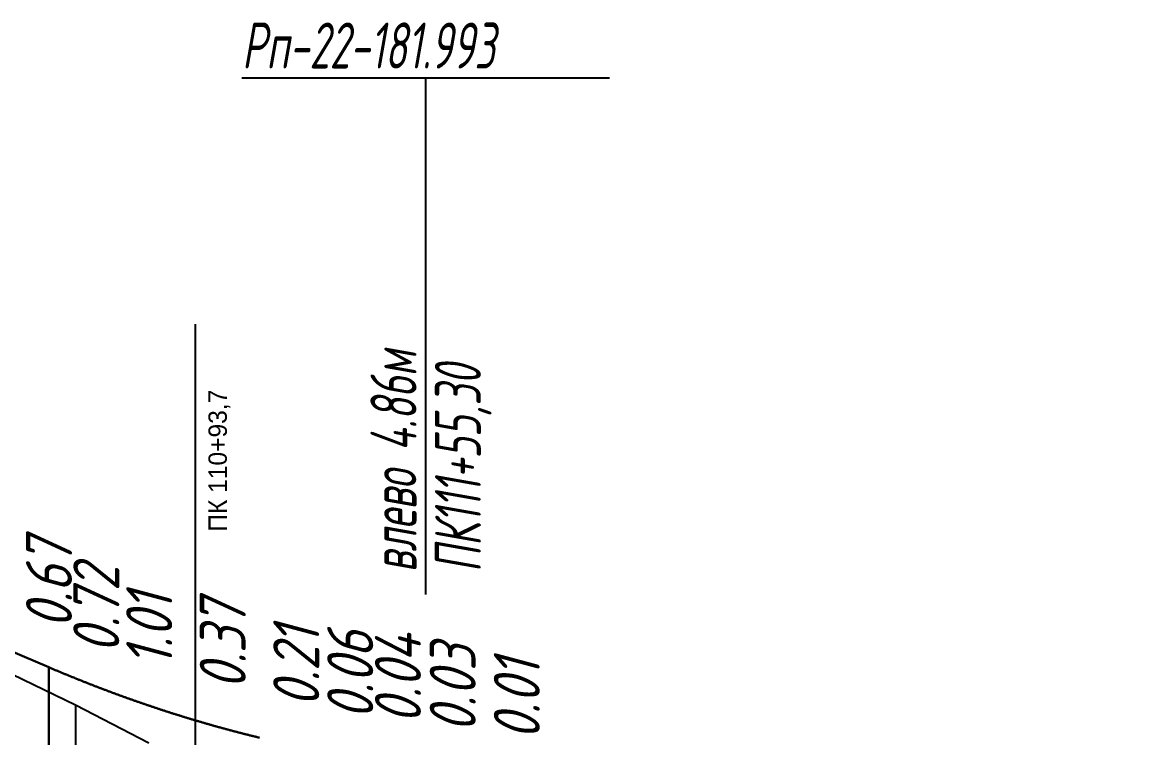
# Model space of a CAD drawing. Extents: x 2172 to 5772, y -842 to -248.
# Drawn here: x 5145.7 to 5206.6, y -403.6 to -364.7 of the extents above; entities that cross this region are included whole.
import ezdxf

# ---------------------------------------------------------------- set-up
doc = ezdxf.new("R2010")
doc.units = 0
doc.header["$MEASUREMENT"] = 0
doc.linetypes.add('TP0', pattern=[0])
doc.layers.get('0').update_dxf_attribs({"linetype": 'CONTINUOUS'})
doc.layers.add('геология', color=7, linetype='CONTINUOUS', lineweight=20)
doc.layers.add('КРАСНЫЙ_ПРОФИЛЬ', color=1, linetype='CONTINUOUS', lineweight=30)
for name, color, linetype in [('ДИНАМИЧЕСКИЕ_КОММУНИКАЦИИ', 7, 'CONTINUOUS'), ('РАБОЧИЕ_ОТМЕТКИ', 1, 'CONTINUOUS'), ('ЧЕРНЫЙ_ПРОФИЛЬ', 7, 'CONTINUOUS')]:
    doc.layers.add(name, color=color, linetype=linetype)
doc.styles.add('eskd', font='spds.shx', dxfattribs={"width": 1.2, "oblique": 15})
doc.styles.add('ГОСТ', font='gost.TTF', dxfattribs={"oblique": 15, "height": 1})

msp = doc.modelspace()

# ---------------------------------------------------------------- hatches: boundary and pattern name
at = {"layer": 'геология', "linetype": 'Continuous'}
h = msp.add_hatch(dxfattribs=at)
h.set_pattern_fill('ANSI37', color=1, scale=20, style=0)
h.set_pattern_definition([(45, (2171.596, -898.5895), (-1.767767, 1.767767), []), (135, (2171.596, -898.5895), (-1.767767, -1.767767), [])])
edge = h.paths.add_edge_path()
edge.add_line((5058.397, -409.789), (5040.596, -408.31))
edge.add_line((5040.596, -408.31), (5036.596, -408.29))
edge.add_line((5036.596, -408.29), (5032.596, -408.13))
edge.add_line((5032.596, -408.13), (5028.596, -407.8))
edge.add_line((5028.596, -407.8), (5024.596, -407.55))
edge.add_line((5024.596, -407.55), (5020.596, -407.35))
edge.add_line((5020.596, -407.35), (5016.596, -407.16))
edge.add_line((5016.596, -407.16), (5012.596, -406.98))
edge.add_line((5012.596, -406.98), (5010.635, -406.999))
edge.add_line((5010.635, -406.999), (5010.635, -419.009))
edge.add_line((5010.635, -419.009), (5057.492, -411.971))
edge.add_arc((5061.369, -412.3), 3.89, 139.8176, 175.15442, ccw=False)
edge = h.paths.add_edge_path()
edge.add_line((5068.178, -404.573), (5064.596, -405.37))
edge.add_line((5064.596, -405.37), (5060.596, -406.22))
edge.add_line((5060.596, -406.22), (5056.596, -406.97))
edge.add_line((5056.596, -406.97), (5052.596, -407.65))
edge.add_line((5052.596, -407.65), (5048.596, -407.98))
edge.add_line((5048.596, -407.98), (5044.596, -408.14))
edge.add_line((5044.596, -408.14), (5040.596, -408.31))
edge.add_line((5040.596, -408.31), (5058.397, -409.789))
edge.add_arc((5061.369, -412.3), 3.89, 30.67706, 139.8176, ccw=False)
edge.add_line((5064.715, -410.315), (5067.164, -410.518))
edge.add_line((5067.164, -410.518), (5068.178, -410.366))
edge.add_line((5068.178, -410.366), (5068.178, -404.573))
edge = h.paths.add_edge_path()
edge.add_line((5096.596, -404.172), (5096.596, -404.13))
edge.add_line((5096.596, -404.13), (5092.596, -403.4))
edge.add_line((5092.596, -403.4), (5088.596, -402.99))
edge.add_line((5088.596, -402.99), (5084.596, -402.72))
edge.add_line((5084.596, -402.72), (5080.596, -402.76))
edge.add_line((5080.596, -402.76), (5076.596, -403.1))
edge.add_line((5076.596, -403.1), (5072.596, -403.7))
edge.add_line((5072.596, -403.7), (5069.178, -404.366))
edge.add_line((5069.178, -404.366), (5070.178, -404.366))
edge.add_line((5070.178, -404.366), (5070.178, -410.366))
edge.add_line((5070.178, -410.366), (5084.647, -410.034))
edge.add_line((5084.647, -410.034), (5096.838, -410.763))
edge.add_arc((5098.78, -407.392), 3.89, 180, 240.04553, ccw=False)
edge.add_arc((5098.78, -407.392), 3.89, 124.1536, 180, ccw=False)
edge = h.paths.add_edge_path()
edge.add_line((5120.596, -408.88), (5116.596, -407.77))
edge.add_line((5116.596, -407.77), (5112.596, -406.93))
edge.add_line((5112.596, -406.93), (5108.596, -406.05))
edge.add_line((5108.596, -406.05), (5104.596, -405.14))
edge.add_line((5104.596, -405.14), (5101.693, -404.813))
edge.add_arc((5098.78, -407.392), 3.89, 0, 41.52261, ccw=False)
edge.add_arc((5098.78, -407.392), 3.89, 293.11307, 360, ccw=False)
edge.add_line((5100.307, -410.97), (5103.262, -411.147))
edge.add_line((5103.262, -411.147), (5128.303, -414.758))
edge.add_line((5128.303, -414.758), (5128.303, -411.758))
edge.add_line((5128.303, -411.758), (5129.303, -411.758))
edge.add_line((5129.303, -411.758), (5128.596, -411.49))
edge.add_line((5128.596, -411.49), (5124.596, -410.12))
edge.add_line((5124.596, -410.12), (5120.596, -408.88))
h.paths.add_polyline_path([(5156.596, -423.48), (5152.596, -421.8), (5148.596, -420), (5144.596, -418), (5140.596, -416.16), (5136.596, -414.49), (5132.596, -413.01), (5130.303, -412.138), (5130.303, -414.758), (5155.472, -426.353), (5189.091, -430.057), (5189.091, -428.057), (5190.091, -428.057), (5188.596, -427.68), (5184.596, -426.81), (5180.596, -426.48), (5176.596, -426), (5172.596, -425.51), (5168.596, -425.12), (5164.596, -424.59), (5160.596, -424.09)])
h.paths.add_polyline_path([(5224.596, -435.25), (5220.596, -434.77), (5216.596, -434.35), (5212.596, -433.54), (5208.596, -432.81), (5204.596, -432.03), (5200.596, -430.64), (5196.596, -429.68), (5192.596, -428.69), (5191.091, -428.309), (5191.091, -430.057), (5216.701, -436.875), (5250.3, -441.943), (5250.3, -438.846), (5248.596, -438.68), (5244.596, -438.3), (5240.596, -437.89), (5236.596, -437.31), (5232.596, -436.56), (5228.596, -435.87)])
h.paths.add_polyline_path([(5280.596, -442.87), (5276.596, -441.78), (5272.596, -441.57), (5268.596, -440.66), (5264.596, -439.98), (5260.596, -439.68), (5256.596, -439.31), (5252.596, -439.07), (5252.3, -439.041), (5252.3, -441.943), (5266.285, -443.519), (5276.572, -445.311), (5292.596, -446.62), (5288.596, -445.37), (5284.596, -444.09)])
h.paths.add_polyline_path([(5310.157, -445.848), (5308.596, -445.95), (5304.596, -446.8), (5300.596, -447.32), (5296.596, -447.04), (5292.596, -446.62), (5276.572, -445.311), (5290.186, -449.892), (5310.157, -452.781)])
edge = h.paths.add_edge_path()
edge.add_line((5325.392, -447.905), (5324.596, -447.75))
edge.add_line((5324.596, -447.75), (5320.596, -446.92))
edge.add_line((5320.596, -446.92), (5316.596, -446.11))
edge.add_line((5316.596, -446.11), (5312.596, -445.69))
edge.add_line((5312.596, -445.69), (5311.157, -445.783))
edge.add_line((5311.157, -445.783), (5312.157, -445.783))
edge.add_line((5312.157, -445.783), (5312.157, -452.783))
edge.add_line((5312.157, -452.783), (5323.717, -453.945))
edge.add_arc((5326.776, -451.541), 3.89, 180, 218.16699, ccw=False)
edge.add_arc((5326.776, -451.541), 3.89, 110.836, 180, ccw=False)
edge = h.paths.add_edge_path()
edge.add_line((5330.596, -448.925), (5329.427, -448.694))
edge.add_arc((5326.776, -451.541), 3.89, 0, 47.03873, ccw=False)
edge.add_arc((5326.776, -451.541), 3.89, 310.35507, 360, ccw=False)
edge.add_line((5329.295, -454.505), (5333.372, -454.915))
edge.add_line((5333.372, -454.915), (5349.904, -456.331))
edge.add_line((5349.904, -456.331), (5330.596, -448.925))
h.paths.add_polyline_path([(5370.481, -452.375), (5368.773, -452.51), (5364.596, -453.65), (5360.596, -453.58), (5356.596, -453.53), (5352.596, -453.34), (5348.596, -452.61), (5344.596, -451.87), (5340.596, -450.89), (5336.596, -450.02), (5332.596, -449.32), (5330.596, -448.925), (5349.904, -456.331), (5370.31, -457.032)])
h.paths.add_polyline_path([(5367.242, -456.013), (5368.242, -454.013), (5369.242, -456.013)], flags=16)
edge = h.paths.add_edge_path()
edge.add_line((5412.596, -454.68), (5408.596, -453.16))
edge.add_line((5408.596, -453.16), (5404.596, -451.97))
edge.add_line((5404.596, -451.97), (5400.596, -451.32))
edge.add_line((5400.596, -451.32), (5396.596, -451.09))
edge.add_line((5396.596, -451.09), (5392.532, -450.815))
edge.add_line((5392.532, -450.815), (5388.512, -451.168))
edge.add_line((5388.512, -451.168), (5384.596, -451.574))
edge.add_line((5384.596, -451.574), (5380.596, -451.879))
edge.add_line((5380.596, -451.879), (5376.575, -452.044))
edge.add_line((5376.575, -452.044), (5372.663, -452.206))
edge.add_line((5372.663, -452.206), (5371.254, -452.314))
edge.add_line((5371.254, -452.314), (5372.31, -453.032))
edge.add_line((5372.31, -453.032), (5372.31, -457.032))
edge.add_line((5372.31, -457.032), (5387.328, -459.422))
edge.add_line((5387.328, -459.422), (5402.013, -459.992))
edge.add_line((5402.013, -459.992), (5414.483, -460.809))
edge.add_arc((5415.2, -464.633), 3.89, 71.88426, 100.62054, ccw=False)
edge.add_line((5416.409, -460.935), (5430.596, -461.865))
edge.add_line((5430.596, -461.865), (5428.596, -460.72))
edge.add_line((5428.596, -460.72), (5424.596, -458.45))
edge.add_line((5424.596, -458.45), (5420.596, -457.17))
edge.add_line((5420.596, -457.17), (5416.596, -455.91))
edge.add_line((5416.596, -455.91), (5412.596, -454.68))
edge = h.paths.add_edge_path(flags=16)
edge.add_arc((5397.269, -455.3), 3.89, 0, 360)
h.paths.add_polyline_path([(5252.976, -446.173), (5261.501, -446.173), (5261.501, -441.67), (5252.976, -441.67)], flags=17)
h.paths.add_polyline_path([(5252.976, -442.477), (5261.501, -442.477), (5261.501, -437.974), (5252.976, -437.974)])
h.paths.add_polyline_path([(5312.833, -453.531), (5321.572, -453.531), (5321.572, -449.027), (5312.833, -449.027)], flags=17)
h.paths.add_polyline_path([(5357.949, -456.519), (5366.473, -456.519), (5366.473, -452.015), (5357.949, -452.015)], flags=16)
h.paths.add_polyline_path([(5394.624, -457.357), (5399.944, -457.357), (5399.944, -452.847), (5394.624, -452.847)], flags=0)
h.paths.add_polyline_path([(5372.986, -457.536), (5381.725, -457.536), (5381.725, -453.033), (5372.952, -453.087)], flags=17)

# ---------------------------------------------------------------- linework, layer by layer
at = {"linetype": 'TP0'}
for p, q in [((5157.656, -367.705), (5177.656, -367.705)), ((5167.656, -395.811), (5167.656, -367.705))]:
    msp.add_line(p, q, dxfattribs=at)
at = {"layer": 'ДИНАМИЧЕСКИЕ_КОММУНИКАЦИИ', "color": 7}
msp.add_lwpolyline([(5155.137, -406.11), (5155.137, -381.11)], dxfattribs=at)
at = {"layer": 'КРАСНЫЙ_ПРОФИЛЬ'}
for p, q in [((5123.446, -389.656), (5147.144, -399.772)), ((5147.144, -399.772), (5147.144, -421.118))]:
    msp.add_line(p, q, dxfattribs=at)
msp.add_lwpolyline([(5147.144, -399.772), (5147.184, -399.789), (5147.224, -399.807), (5147.264, -399.824), (5147.304, -399.84), (5147.344, -399.857), (5147.384, -399.874), (5147.424, -399.891), (5147.464, -399.908), (5147.504, -399.925), (5147.544, -399.942), (5147.584, -399.959), (5147.624, -399.975), (5147.664, -399.992), (5147.704, -400.009), (5147.744, -400.025), (5147.784, -400.042), (5147.823, -400.059), (5147.863, -400.075), (5147.903, -400.092), (5147.943, -400.109), (5147.983, -400.125), (5148.023, -400.142), (5148.063, -400.158), (5148.103, -400.175), (5148.143, -400.191), (5148.183, -400.207), (5148.223, -400.224), (5148.263, -400.24), (5148.303, -400.256), (5148.343, -400.273), (5148.383, -400.289), (5148.423, -400.305), (5148.463, -400.321), (5148.503, -400.338), (5148.543, -400.354), (5148.583, -400.37), (5148.596, -400.375), (5148.623, -400.386), (5148.663, -400.402), (5148.703, -400.418), (5148.743, -400.434), (5148.783, -400.45), (5148.823, -400.466), (5148.863, -400.482), (5148.903, -400.498), (5148.943, -400.514), (5148.983, -400.53), (5149.023, -400.546), (5149.063, -400.562), (5149.103, -400.578), (5149.142, -400.593), (5149.182, -400.609), (5149.222, -400.625), (5149.262, -400.64), (5149.302, -400.656), (5149.342, -400.672), (5149.382, -400.687), (5149.422, -400.703), (5149.462, -400.719), (5149.502, -400.734), (5149.542, -400.75), (5149.582, -400.765), (5149.622, -400.781), (5149.662, -400.796), (5149.702, -400.812), (5149.742, -400.827), (5149.782, -400.842), (5149.822, -400.858), (5149.862, -400.873), (5149.902, -400.888), (5149.942, -400.904), (5149.982, -400.919), (5150.022, -400.934), (5150.062, -400.949), (5150.102, -400.964), (5150.142, -400.979), (5150.182, -400.995), (5150.222, -401.01), (5150.262, -401.025), (5150.302, -401.04), (5150.342, -401.055), (5150.382, -401.07), (5150.422, -401.085), (5150.461, -401.1), (5150.501, -401.115), (5150.541, -401.129), (5150.581, -401.144), (5150.621, -401.159), (5150.661, -401.174), (5150.701, -401.189), (5150.741, -401.203), (5150.781, -401.218), (5150.821, -401.233), (5150.861, -401.248), (5150.901, -401.262), (5150.941, -401.277), (5150.981, -401.291), (5151.021, -401.306), (5151.061, -401.321), (5151.101, -401.335), (5151.141, -401.35), (5151.181, -401.364), (5151.221, -401.378), (5151.261, -401.393), (5151.301, -401.407), (5151.341, -401.422), (5151.381, -401.436), (5151.421, -401.45), (5151.461, -401.465), (5151.501, -401.479), (5151.541, -401.493), (5151.581, -401.507), (5151.621, -401.521), (5151.661, -401.536), (5151.701, -401.55), (5151.74, -401.564), (5151.78, -401.578), (5151.82, -401.592), (5151.86, -401.606), (5151.9, -401.62), (5151.94, -401.634), (5151.98, -401.648), (5152.02, -401.662), (5152.06, -401.676), (5152.1, -401.69), (5152.14, -401.703), (5152.18, -401.717), (5152.22, -401.731), (5152.26, -401.745), (5152.3, -401.759), (5152.34, -401.772), (5152.38, -401.786), (5152.42, -401.8), (5152.46, -401.813), (5152.5, -401.827), (5152.54, -401.84), (5152.58, -401.854), (5152.596, -401.859), (5152.62, -401.868), (5152.66, -401.881), (5152.7, -401.895), (5152.74, -401.908), (5152.78, -401.921), (5152.82, -401.935), (5152.86, -401.948), (5152.9, -401.962), (5152.94, -401.975), (5152.98, -401.988), (5153.02, -402.001), (5153.059, -402.015), (5153.099, -402.028), (5153.139, -402.041), (5153.179, -402.054), (5153.219, -402.067), (5153.259, -402.081), (5153.299, -402.094), (5153.339, -402.107), (5153.379, -402.12), (5153.419, -402.133), (5153.459, -402.146), (5153.499, -402.159), (5153.539, -402.172), (5153.579, -402.185), (5153.619, -402.197), (5153.659, -402.21), (5153.699, -402.223), (5153.739, -402.236), (5153.779, -402.249), (5153.819, -402.262), (5153.859, -402.274), (5153.899, -402.287), (5153.939, -402.3), (5153.979, -402.312), (5154.019, -402.325), (5154.059, -402.338), (5154.099, -402.35), (5154.139, -402.363), (5154.179, -402.375), (5154.219, -402.388), (5154.259, -402.4), (5154.299, -402.413), (5154.339, -402.425), (5154.378, -402.437), (5154.418, -402.45), (5154.458, -402.462), (5154.498, -402.475), (5154.538, -402.487), (5154.578, -402.499), (5154.618, -402.511), (5154.658, -402.524), (5154.698, -402.536), (5154.738, -402.548), (5154.778, -402.56), (5154.818, -402.572), (5154.858, -402.584), (5154.898, -402.596), (5154.938, -402.608), (5154.978, -402.62), (5155.018, -402.632), (5155.058, -402.644), (5155.098, -402.656), (5155.138, -402.668), (5155.178, -402.68), (5155.218, -402.692), (5155.258, -402.704), (5155.298, -402.715), (5155.338, -402.727), (5155.378, -402.739), (5155.418, -402.751), (5155.458, -402.762), (5155.498, -402.774), (5155.538, -402.786), (5155.578, -402.797), (5155.618, -402.809), (5155.657, -402.821), (5155.697, -402.832), (5155.737, -402.844), (5155.777, -402.855), (5155.817, -402.867), (5155.857, -402.878), (5155.897, -402.889), (5155.937, -402.901), (5155.977, -402.912), (5156.017, -402.924), (5156.057, -402.935), (5156.097, -402.946), (5156.137, -402.957), (5156.177, -402.969), (5156.217, -402.98), (5156.257, -402.991), (5156.297, -403.002), (5156.337, -403.013), (5156.377, -403.024), (5156.417, -403.035), (5156.457, -403.047), (5156.497, -403.058), (5156.537, -403.069), (5156.577, -403.08), (5156.596, -403.085), (5156.617, -403.09), (5156.657, -403.101), (5156.697, -403.112), (5156.737, -403.123), (5156.777, -403.134), (5156.817, -403.145), (5156.857, -403.156), (5156.897, -403.166), (5156.937, -403.177), (5156.976, -403.188), (5157.016, -403.199), (5157.056, -403.209), (5157.096, -403.22), (5157.136, -403.23), (5157.176, -403.241), (5157.216, -403.252), (5157.256, -403.262), (5157.296, -403.273), (5157.336, -403.283), (5157.376, -403.294), (5157.416, -403.304), (5157.456, -403.314), (5157.496, -403.325), (5157.536, -403.335), (5157.576, -403.346), (5157.616, -403.356), (5157.656, -403.366), (5157.696, -403.376), (5157.736, -403.387), (5157.776, -403.397), (5157.816, -403.407), (5157.856, -403.417), (5157.896, -403.427), (5157.936, -403.437), (5157.976, -403.447), (5158.016, -403.457), (5158.056, -403.467), (5158.096, -403.477), (5158.136, -403.487), (5158.176, -403.497), (5158.216, -403.507), (5158.256, -403.517), (5158.295, -403.527), (5158.335, -403.537), (5158.375, -403.547), (5158.415, -403.556), (5158.455, -403.566), (5158.495, -403.576), (5158.535, -403.586), (5158.575, -403.595), (5158.615, -403.605)], dxfattribs=at)
at = {"layer": 'ЧЕРНЫЙ_ПРОФИЛЬ'}
for p, q in [((5144.596, -399.884), (5148.596, -401.822)), ((5148.596, -401.822), (5148.596, -421.822)), ((5148.596, -401.822), (5152.596, -403.879))]:
    msp.add_line(p, q, dxfattribs=at)

# ---------------------------------------------------------------- texts
at = {"style": 'eskd', "oblique": 10, "width": 0.8}
msp.add_text('Рп-22-181.993', height=2.5, dxfattribs=at).set_placement((5157.656, -367.205))
for s, p in [('влево 4.86м', (5167.156, -394.61)), ('ПК111+55,30', (5170.656, -394.61))]:
    msp.add_text(s, height=2.5, rotation=90, dxfattribs=at).set_placement(p)
at = {"layer": 'ДИНАМИЧЕСКИЕ_КОММУНИКАЦИИ', "color": 0}
msp.add_text('ПК 110+93,7', height=1, rotation=90, dxfattribs=at).set_placement((5156.837, -392.401))
at = {"layer": 'РАБОЧИЕ_ОТМЕТКИ', "style": 'ГОСТ', "oblique": 15}
for s, p in [('0.67', (5148.41, -397.676)), ('0.72', (5150.983, -399.024)), ('1.01', (5153.862, -399.763)), ('0.37', (5157.862, -400.988)), ('0.21', (5161.862, -401.955)), ('0.06', (5164.8, -402.628)), ('0.04', (5167.396, -402.865)), ('0.03', (5170.375, -403.335)), ('0.01', (5173.862, -403.731))]:
    msp.add_text(s, height=2.5, rotation=90, dxfattribs=at).set_placement(p)

doc.saveas('drawing.dxf')
